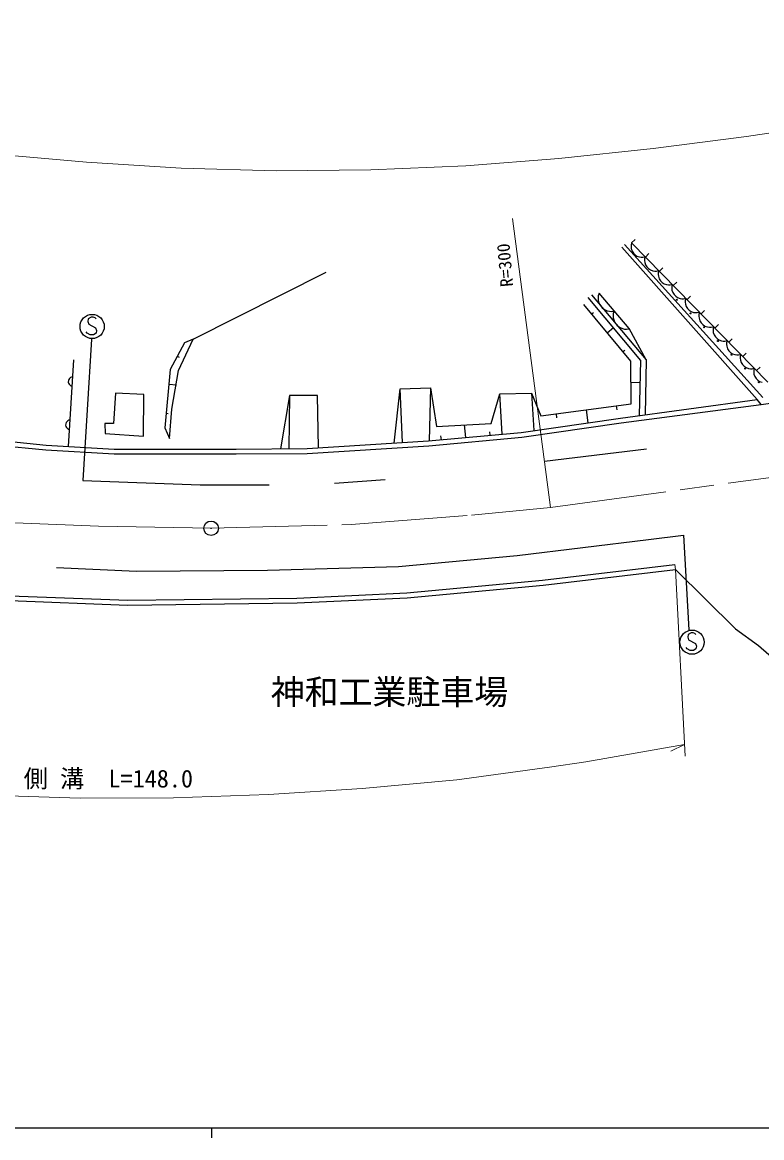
# Model space of a CAD drawing. Units: millimetres, scale not verified. Extents: x 40000 to 680000, y 20000 to 380000.
# Drawn here: x 148457 to 224766, y 204000 to 319062 of the extents above; entities that cross this region are included whole.
import ezdxf
from ezdxf.enums import TextEntityAlignment as Align

# ---------------------------------------------------------------- set-up
doc = ezdxf.new("R2010")
doc.units = ezdxf.units.MM
doc.header["$LTSCALE"] = 1000
doc.linetypes.add('CHAIN', pattern=[18.5, 12, -1.5, 3.5, -1.5])
for name, color, linetype, lineweight in [('M-BGD', 7, 'Continuous', 25), ('M-BGD-EXST', 7, 'Continuous', 25), ('M-BMK', 2, 'CHAIN', 13), ('M-BMK-SRVR', 3, 'Continuous', 25), ('M-STR-HTXT', 7, 'Continuous', 13), ('M-STR-STRC', 7, 'Continuous', 25), ('M-TTL-BAND', 7, 'Continuous', 25)]:
    doc.layers.add(name, color=color, linetype=linetype, lineweight=lineweight)
doc.styles.add('ＭＳ ゴシック', font='')
doc.styles.get('ＭＳ ゴシック').set_extended_font_data('MS Gothic')

msp = doc.modelspace()

# ---------------------------------------------------------------- linework, layer by layer
at = {"layer": 'M-BGD'}
for p, q in [((224292, 280147), (210345, 295882)), ((210620, 296157), (224872, 280361)), ((211280, 296085), (211279, 295915)), ((211279, 295915), (211305, 295717)), ((211339, 296311), (211280, 296085)), ((211305, 295717), (211387, 295462)), ((211339, 296311), (211697, 296661)), ((211339, 296311), (225389, 281955)), ((211339, 296311), (225389, 281955)), ((211339, 296311), (225389, 281955)), ((211387, 295462), (211526, 295262)), ((211526, 295262), (211694, 295091)), ((211694, 295091), (211890, 294947)), ((211890, 294947), (212144, 294860)), ((212144, 294860), (212342, 294829)), ((212342, 294829), (212511, 294827)), ((212511, 294827), (212738, 294881)), ((212679, 294656), (212677, 294486)), ((212738, 294881), (212679, 294656)), ((212773, 294846), (213130, 295196)), ((212677, 294486), (212704, 294288)), ((212704, 294288), (212786, 294032)), ((212786, 294032), (212925, 293833)), ((212925, 293833), (213093, 293661)), ((213093, 293661), (213289, 293518)), ((213289, 293518), (213543, 293430)), ((213543, 293430), (213741, 293400)), ((213910, 293398), (214137, 293452)), ((214137, 293452), (214078, 293226)), ((214206, 293382), (214563, 293731)), ((166101, 286382), (179801, 293301)), ((213741, 293400), (213910, 293398)), ((214078, 293226), (214076, 293057)), ((214076, 293057), (214102, 292858)), ((214102, 292858), (214185, 292603)), ((214185, 292603), (214324, 292403)), ((214324, 292403), (214492, 292232)), ((215639, 291917), (215997, 292267)), ((214492, 292232), (214688, 292088)), ((214688, 292088), (214942, 292001)), ((214942, 292001), (215139, 291970)), ((215139, 291970), (215309, 291968)), ((215309, 291968), (215536, 292023)), ((215477, 291797), (215475, 291627)), ((215475, 291627), (215501, 291429)), ((215536, 292023), (215477, 291797)), ((215501, 291429), (215583, 291174)), ((215583, 291174), (215723, 290974)), ((212304, 284186), (206856, 290665)), ((207200, 290959), (212844, 284235)), ((207896, 290841), (207880, 290638)), ((207880, 290638), (207894, 290399)), ((207894, 290399), (207972, 290086)), ((207985, 291106), (207896, 290841)), ((207972, 290086), (208122, 289835)), ((211077, 287474), (207985, 291106)), ((215723, 290974), (215891, 290802)), ((215891, 290802), (216087, 290659)), ((216087, 290659), (216341, 290571)), ((216341, 290571), (216538, 290541)), ((216538, 290541), (216708, 290539)), ((216708, 290539), (216935, 290593)), ((216876, 290368), (216874, 290198)), ((216874, 290198), (216900, 290000)), ((216935, 290593), (216876, 290368)), ((216900, 290000), (216982, 289744)), ((217073, 290453), (217430, 290802)), ((211249, 284119), (206402, 289948)), ((207210, 288976), (207398, 289133)), ((208122, 289835), (208308, 289616)), ((208308, 289616), (208532, 289428)), ((208532, 289428), (208828, 289302)), ((208828, 289302), (209062, 289249)), ((209062, 289249), (209265, 289233)), ((209265, 289233), (209541, 289279)), ((209452, 289014), (209435, 288811)), ((209435, 288811), (209450, 288571)), ((209541, 289279), (209452, 289014)), ((216982, 289744), (217122, 289545)), ((217122, 289545), (217289, 289373)), ((217289, 289373), (217486, 289230)), ((217486, 289230), (217739, 289142)), ((217739, 289142), (217937, 289112)), ((217937, 289112), (218107, 289110)), ((218107, 289110), (218334, 289164)), ((218272, 288927), (218270, 288749)), ((218334, 289164), (218272, 288927)), ((218506, 288988), (218863, 289338)), ((209450, 288571), (209527, 288258)), ((209527, 288258), (209677, 288008)), ((209677, 288008), (209864, 287789)), ((209864, 287789), (210087, 287601)), ((218270, 288749), (218297, 288540)), ((218297, 288540), (218383, 288272)), ((218383, 288272), (218530, 288063)), ((218530, 288063), (218706, 287883)), ((218706, 287883), (218912, 287732)), ((218912, 287732), (219179, 287640)), ((219564, 287606), (219803, 287663)), ((219803, 287663), (219744, 287437)), ((219939, 287523), (220296, 287873)), ((208825, 287033), (209464, 287564)), ((210087, 287601), (210384, 287475)), ((210384, 287475), (210618, 287422)), ((210618, 287422), (210821, 287406)), ((210821, 287406), (211097, 287451)), ((212844, 284235), (211077, 287474)), ((219179, 287640), (219386, 287608)), ((219386, 287608), (219564, 287606)), ((219744, 287437), (219742, 287268)), ((219742, 287268), (219768, 287069)), ((219768, 287069), (219850, 286814)), ((219850, 286814), (219989, 286614)), ((219989, 286614), (220157, 286443)), ((165181, 286013), (163709, 283253)), ((164568, 283130), (166101, 286382)), ((166101, 286382), (165181, 286013)), ((220157, 286443), (220354, 286299)), ((220354, 286299), (220607, 286212)), ((220607, 286212), (220805, 286181)), ((220805, 286181), (220975, 286179)), ((220975, 286179), (221201, 286234)), ((221142, 286008), (221141, 285838)), ((221141, 285838), (221167, 285640)), ((221201, 286234), (221142, 286008)), ((221167, 285640), (221249, 285384)), ((221249, 285384), (221388, 285185)), ((221372, 286059), (221730, 286409)), ((153213, 275315), (153770, 284234)), ((164445, 284633), (164644, 284527)), ((210441, 285091), (210636, 285252)), ((212844, 284235), (212750, 278563)), ((221388, 285185), (221556, 285013)), ((221556, 285013), (221752, 284870)), ((221752, 284870), (222006, 284782)), ((222006, 284782), (222204, 284752)), ((222204, 284752), (222373, 284750)), ((222373, 284750), (222600, 284804)), ((222541, 284578), (222539, 284409)), ((222539, 284409), (222566, 284210)), ((222600, 284804), (222541, 284578)), ((222566, 284210), (222648, 283955)), ((222806, 284594), (223163, 284944)), ((163709, 283253), (163157, 277240)), ((163893, 279142), (164568, 283130)), ((211310, 279702), (211249, 284119)), ((212165, 278485), (212304, 284186)), ((222648, 283955), (222787, 283756)), ((222787, 283756), (222955, 283584)), ((222955, 283584), (223151, 283440)), ((223151, 283440), (223405, 283353)), ((223405, 283353), (223603, 283322)), ((223603, 283322), (223772, 283321)), ((223772, 283321), (223999, 283375)), ((223940, 283149), (223938, 282979)), ((223999, 283375), (223940, 283149)), ((224239, 283130), (224596, 283479)), ((153216, 282111), (153206, 281951)), ((153206, 281951), (153239, 281829)), ((153264, 282228), (153216, 282111)), ((153330, 282324), (153264, 282228)), ((153436, 282417), (153330, 282324)), ((153539, 282471), (153436, 282417)), ((153662, 282504), (153539, 282471)), ((211279, 281911), (212249, 281924)), ((223938, 282979), (223964, 282781)), ((223964, 282781), (224047, 282526)), ((224047, 282526), (224186, 282326)), ((224186, 282326), (224354, 282155)), ((224354, 282155), (224550, 282011)), ((224550, 282011), (224804, 281923)), ((224727, 279650), (242306, 282121)), ((153239, 281829), (153292, 281725)), ((153292, 281725), (153386, 281619)), ((153386, 281619), (153482, 281553)), ((153482, 281553), (153599, 281505)), ((158064, 280799), (157880, 277670)), ((161009, 280676), (158064, 280799)), ((163571, 281750), (164376, 281676)), ((186835, 275650), (187444, 281236)), ((187444, 281236), (190573, 281358)), ((187694, 275704), (187444, 281236)), ((190573, 281358), (190447, 275878)), ((190573, 281358), (191187, 277371)), ((197751, 280745), (201003, 280806)), ((201003, 280806), (201985, 278475)), ((201003, 280806), (201257, 276940)), ((160948, 276381), (161009, 280676)), ((176027, 280579), (175105, 275070)), ((176027, 280579), (175964, 275076)), ((178911, 280579), (176027, 280579)), ((179042, 275163), (178911, 280579)), ((196831, 277677), (197751, 280745)), ((197997, 276573), (197751, 280745)), ((201985, 278475), (211310, 279702)), ((210205, 278225), (224292, 280147)), ((210273, 277729), (224727, 279650)), ((224727, 279650), (224292, 280147)), ((163295, 278743), (163501, 278724)), ((163647, 276136), (163893, 279142)), ((203539, 278679), (203594, 278262)), ((206647, 279088), (206826, 277729)), ((209756, 279497), (209808, 279099)), ((152938, 277651), (152928, 277491)), ((152928, 277491), (152960, 277369)), ((152985, 277768), (152938, 277651)), ((152960, 277369), (153014, 277265)), ((153051, 277864), (152985, 277768)), ((153157, 277958), (153051, 277864)), ((153261, 278012), (153157, 277958)), ((153383, 278044), (153261, 278012)), ((157880, 277670), (156960, 277670)), ((156960, 277670), (157021, 276627)), ((191187, 277371), (196831, 277677)), ((194222, 276226), (194102, 277529)), ((199957, 276754), (210205, 278225)), ((200016, 276257), (210273, 277729)), ((153014, 277265), (153107, 277159)), ((153107, 277159), (153203, 277093)), ((153203, 277093), (153321, 277046)), ((157021, 276627), (160948, 276381)), ((163157, 277240), (163647, 276136)), ((190382, 275872), (199957, 276754)), ((190421, 275374), (200016, 276257)), ((191705, 275994), (191666, 276413)), ((196738, 276457), (196705, 276820)), ((143966, 275637), (150887, 274950)), ((144018, 276135), (150926, 275449)), ((150926, 275449), (157938, 275039)), ((157938, 275039), (170536, 275039)), ((170536, 275039), (177839, 275088)), ((177839, 275088), (190382, 275872)), ((177856, 274588), (190421, 275374)), ((150887, 274950), (157923, 274539)), ((157923, 274539), (170537, 274539)), ((170537, 274539), (177856, 274588)), ((154690, 271780), (166805, 271340)), ((180660, 271527), (185902, 271902)), ((166805, 271340), (173919, 271340)), ((202154, 261499), (215801, 263115)), ((202207, 261002), (215860, 262619)), ((215860, 262619), (222077, 256478)), ((188138, 260197), (202154, 261499)), ((176796, 259664), (188138, 260197)), ((188172, 259698), (202207, 261002)), ((147185, 259404), (159326, 258935)), ((147212, 259903), (159332, 259435)), ((159326, 258935), (176811, 259165)), ((159332, 259435), (176796, 259664)), ((176811, 259165), (188172, 259698)), ((222077, 256478), (224433, 254760)), ((224433, 254760), (229930, 249999))]:
    msp.add_line(p, q, dxfattribs=at)
for centre in [(216019, 290446), (217428, 289026), (218837, 287606), (220245, 286186), (221654, 284767), (223063, 283347), (224471, 281927)]:
    msp.add_circle(centre, 50, dxfattribs=at)
at = {"layer": 'M-BGD-EXST'}
for p, q in [((155265, 288483), (155215, 288183)), ((155215, 288183), (155315, 287933)), ((155565, 288633), (155265, 288483)), ((155315, 287933), (156015, 287533)), ((155765, 288633), (155565, 288633)), ((155965, 288583), (155765, 288633)), ((156065, 288483), (155965, 288583)), ((155165, 286983), (155065, 287133)), ((155465, 286833), (155165, 286983)), ((155815, 286833), (155465, 286833)), ((156065, 286983), (155815, 286833)), ((156015, 287533), (156115, 287283)), ((156115, 287283), (156065, 286983)), ((155610, 286382), (154690, 271780)), ((216703, 266146), (217240, 256407)), ((217178, 255918), (217128, 255618)), ((217128, 255618), (217228, 255368)), ((217478, 256068), (217178, 255918)), ((217678, 256068), (217478, 256068)), ((217878, 256018), (217678, 256068)), ((217978, 255918), (217878, 256018)), ((217078, 254418), (216978, 254568)), ((217378, 254268), (217078, 254418)), ((217228, 255368), (217928, 254968)), ((217978, 254418), (217728, 254268)), ((217928, 254968), (218028, 254718)), ((218028, 254718), (217978, 254418)), ((217728, 254268), (217378, 254268))]:
    msp.add_line(p, q, dxfattribs=at)
for centre in [(155665, 287683), (217578, 255118)]:
    msp.add_circle(centre, 1250, dxfattribs=at)
at = {"layer": 'M-BMK'}
for p, q in [((202973, 269006), (228348, 272468)), ((182408, 267249), (194801, 268231)), ((194801, 268231), (202973, 269006)), ((146813, 267459), (156310, 267079)), ((156310, 267079), (167940, 266865)), ((167940, 266865), (182408, 267249))]:
    msp.add_line(p, q, dxfattribs=at)
at = {"layer": 'M-BMK-SRVR'}
for radius in [750, 30]:
    msp.add_circle((167940, 266865), radius, dxfattribs=at)
at = {"layer": 'M-STR-HTXT'}
for p, q in [((202973, 269006), (199058, 298810)), ((215801, 263115), (215860, 262619)), ((215860, 262619), (216857, 243370)), ((216795, 244559), (206629, 242789)), ((216795, 244559), (215389, 243888))]:
    msp.add_line(p, q, dxfattribs=at)
for points in [[(145312, 305491), (155078, 304633), (164859, 304017), (174640, 303738), (184443, 303827), (194236, 304259), (203834, 305006), (213581, 306038), (223185, 307295), (232879, 308737), (242558, 310270), (252233, 311828), (261814, 313360), (271499, 314857), (281189, 316316), (290713, 317728), (300409, 319152), (310105, 320578), (319679, 322022), (329362, 323535), (339044, 325054), (348732, 326528), (358300, 327882), (368011, 329203)], [(78796, 249515), (88274, 247018), (92229, 246091), (96339, 245233), (105994, 243538), (115635, 242106), (125359, 240883), (135052, 239954), (144833, 239333), (154430, 239042), (164074, 239065), (173867, 239416), (183546, 240018), (193303, 240932), (202871, 242221), (206629, 242789)]]:
    msp.add_lwpolyline(points, dxfattribs=at)
at = {"layer": 'M-STR-STRC'}
for p, q in [((202344, 273793), (212864, 275049)), ((154690, 271780), (166805, 271340)), ((180660, 271527), (185902, 271902)), ((166805, 271340), (173919, 271340)), ((213081, 265720), (216703, 266146)), ((199543, 264064), (213081, 265720)), ((187272, 262914), (199543, 264064)), ((151995, 262818), (160239, 262435)), ((160239, 262435), (173756, 262531)), ((173756, 262531), (187272, 262914))]:
    msp.add_line(p, q, dxfattribs=at)
at = {"layer": 'M-TTL-BAND'}
for p, q in [((40000, 205000), (579000, 205000)), ((168000, 205000), (168000, 204000))]:
    msp.add_line(p, q, dxfattribs=at)

# ---------------------------------------------------------------- texts
at = {"layer": 'M-BGD', "style": 'ＭＳ ゴシック'}
msp.add_text('神和工業駐車場', height=2566, dxfattribs=at).set_placement((174099, 247924), align=Align.BOTTOM_LEFT)
at = {"layer": 'M-STR-HTXT', "style": 'ＭＳ ゴシック'}
msp.add_text('R=300', height=1320, rotation=95.1, dxfattribs=at).set_placement((199523, 291866), align=Align.BOTTOM_LEFT)
msp.add_text('側 溝\u3000L=148.0', height=1833, dxfattribs=at).set_placement((148600, 239576), align=Align.BOTTOM_LEFT)

doc.saveas('drawing.dxf')
